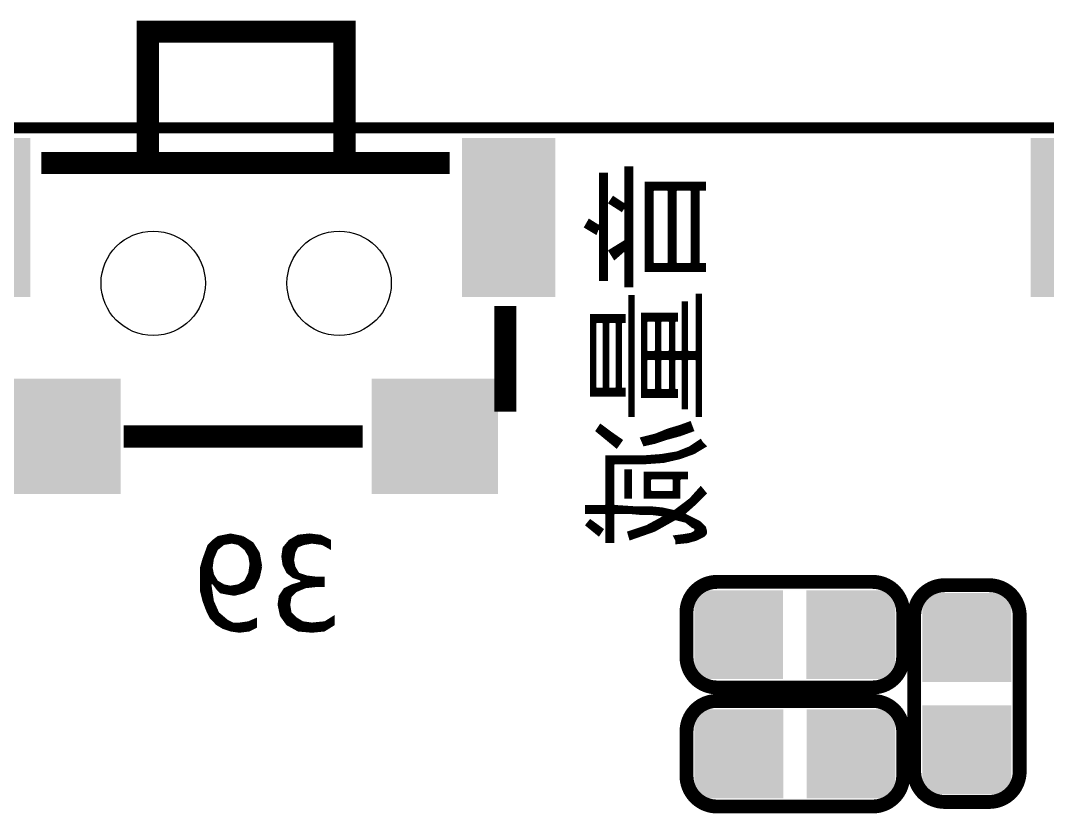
# Model space of a CAD drawing. Extents: x 24.4 to 65.5, y 24 to 66.4.
# Drawn here: x 33.34 to 42.73, y 59.13 to 66.38 of the extents above; entities that cross this region are included whole.
import ezdxf

# ---------------------------------------------------------------- set-up
doc = ezdxf.new("R2010")
doc.units = 0
doc.layers.get('0').update_dxf_attribs({"linetype": 'CONTINUOUS'})
doc.layers.add('SM002028_PHO', color=7, linetype='CONTINUOUS')
doc.layers.add('SSB002029_PHO', color=6, linetype='CONTINUOUS')

# ---------------------------------------------------------------- blocks, each defined once
blk = doc.blocks.new('SQUARE_138')
blk.add_solid([(0.4064, 0.4064), (0.4064, -0.4064), (-0.4064, 0.4064), (-0.4064, -0.4064)])
blk = doc.blocks.new('ROUND_266')
blk.add_circle((0, 0), 0.477)
blk = doc.blocks.new('RECTANGLE_282')
blk.add_solid([(0.57696, 0.52705), (0.57696, -0.52705), (-0.57696, 0.52705), (-0.57696, -0.52705)])
blk = doc.blocks.new('RECTANGLE_283')
blk.add_solid([(0.426974, 0.726948), (0.426974, -0.726948), (-0.426974, 0.726948), (-0.426974, -0.726948)])

msp = doc.modelspace()

# ---------------------------------------------------------------- linework, layer by layer
at = {"layer": 'SM002028_PHO', "const_width": 0.1016}
msp.add_lwpolyline([(63.90005, 65.39992), (26.900124, 65.39992)], dxfattribs=at)
at = {"layer": 'SSB002029_PHO'}
for points, const_width in [([(36.299902, 66.28003), (34.500058, 66.28003), (34.500058, 65.07988), (36.299902, 65.07988), (36.299902, 66.28003)], 0.2032), ([(63.90005, 65.39992), (26.900124, 65.39992)], 0.1016), ([(37.259768, 65.07988), (33.526984, 65.07988)], 0.2032), ([(38.695122, 64.977518), (38.638988, 64.977518), (38.638988, 64.513206), (38.619684, 64.502538), (38.537896, 64.553592), (38.50386, 64.49441), (38.596824, 64.438784), (38.614604, 64.48298), (38.638988, 64.478408), (38.638988, 64.014096), (38.695122, 64.014096), (38.695122, 64.977518)], 0.0254), ([(38.6588, 64.014096), (38.6588, 64.977518)], 0.0254), ([(38.6842, 64.014096), (38.6842, 64.977518)], 0.0254), ([(38.927786, 65.035684), (38.871652, 65.035684), (38.871652, 64.711072), (38.852094, 64.700404), (38.75786, 64.763142), (38.725602, 64.714882), (38.832028, 64.647064), (38.848538, 64.671448), (38.871652, 64.66459), (38.871652, 64.37376), (38.86581, 64.362838), (38.725348, 64.276478), (38.768782, 64.206882), (38.85057, 64.27851), (38.871652, 64.268858), (38.871652, 63.95593), (38.927786, 63.95593), (38.927786, 65.035684)], 0.0254), ([(38.8874, 63.95593), (38.8874, 65.035684)], 0.0254), ([(38.9128, 63.95593), (38.9128, 65.035684)], 0.0254), ([(39.59098, 64.895984), (39.057834, 64.895984), (39.057834, 64.09563), (39.59098, 64.09563), (39.59098, 64.15151), (39.545514, 64.15151), (39.532814, 64.16421), (39.532814, 64.827404), (39.545514, 64.840104), (39.59098, 64.840104), (39.59098, 64.895984)], 0.0254), ([(39.0652, 64.09563), (39.0652, 64.895984)], 0.0254), ([(39.0906, 64.09563), (39.0906, 64.895984)], 0.0254), ([(39.116, 64.834262), (39.116, 64.895984)], 0.0254), ([(39.1414, 64.840104), (39.1414, 64.895984)], 0.0254), ([(39.1668, 64.840104), (39.1668, 64.895984)], 0.0254), ([(39.1922, 64.840104), (39.1922, 64.895984)], 0.0254), ([(39.2176, 64.840104), (39.2176, 64.895984)], 0.0254), ([(39.243, 64.840104), (39.243, 64.895984)], 0.0254), ([(39.2684, 64.09563), (39.2684, 64.895984)], 0.0254), ([(39.2938, 64.09563), (39.2938, 64.895984)], 0.0254), ([(39.3192, 64.09563), (39.3192, 64.895984)], 0.0254), ([(39.3446, 64.840104), (39.3446, 64.895984)], 0.0254), ([(39.37, 64.840104), (39.37, 64.895984)], 0.0254), ([(39.3954, 64.840104), (39.3954, 64.895984)], 0.0254), ([(39.4208, 64.840104), (39.4208, 64.895984)], 0.0254), ([(39.4462, 64.840104), (39.4462, 64.895984)], 0.0254), ([(39.4716, 64.837564), (39.4716, 64.895984)], 0.0254), ([(39.497, 64.09563), (39.497, 64.895984)], 0.0254), ([(39.5224, 64.09563), (39.5224, 64.895984)], 0.0254), ([(39.5478, 64.840104), (39.5478, 64.895984)], 0.0254), ([(39.5732, 64.840104), (39.5732, 64.895984)], 0.0254), ([(39.267384, 64.827404), (39.267384, 64.16421), (39.254684, 64.15151), (39.126668, 64.15151), (39.113968, 64.16421), (39.113968, 64.827404), (39.126668, 64.840104), (39.254684, 64.840104), (39.267384, 64.827404)], 0.0254), ([(39.47668, 64.827404), (39.47668, 64.16421), (39.46398, 64.15151), (39.335964, 64.15151), (39.323264, 64.16421), (39.323264, 64.827404), (39.335964, 64.840104), (39.46398, 64.840104), (39.47668, 64.827404)], 0.0254), ([(38.735, 64.708786), (38.735, 64.728852)], 0.0254), ([(38.7604, 64.69253), (38.7604, 64.761618)], 0.0254), ([(38.7858, 64.676528), (38.7858, 64.7446)], 0.0254), ([(38.8112, 64.660272), (38.8112, 64.727582)], 0.0254), ([(38.8366, 64.653668), (38.8366, 64.710818)], 0.0254), ([(38.862, 64.676782), (38.862, 64.698626)], 0.0254), ([(38.5318, 64.4779), (38.5318, 64.543178)], 0.0254), ([(38.5572, 64.46266), (38.5572, 64.5414)], 0.0254), ([(38.5826, 64.44742), (38.5826, 64.525652)], 0.0254), ([(38.608, 64.46647), (38.608, 64.50965)], 0.0254), ([(38.6334, 64.488822), (38.6334, 64.502792)], 0.0254), ([(38.5064, 64.49314), (38.5064, 64.498728)], 0.0254), ([(38.7858, 64.221614), (38.7858, 64.313562)], 0.0254), ([(38.8112, 64.243966), (38.8112, 64.32931)], 0.0254), ([(38.8366, 64.266064), (38.8366, 64.344804)], 0.0254), ([(38.862, 64.281304), (38.862, 64.360552)], 0.0254), ([(38.735, 64.260984), (38.735, 64.28232)], 0.0254), ([(38.7604, 64.220344), (38.7604, 64.298068)], 0.0254), ([(39.116, 64.09563), (39.116, 64.157352)], 0.0254), ([(39.1414, 64.09563), (39.1414, 64.15151)], 0.0254), ([(39.1668, 64.09563), (39.1668, 64.15151)], 0.0254), ([(39.1922, 64.09563), (39.1922, 64.15151)], 0.0254), ([(39.2176, 64.09563), (39.2176, 64.15151)], 0.0254), ([(39.243, 64.09563), (39.243, 64.15151)], 0.0254), ([(39.3446, 64.09563), (39.3446, 64.15151)], 0.0254), ([(39.37, 64.09563), (39.37, 64.15151)], 0.0254), ([(39.3954, 64.09563), (39.3954, 64.15151)], 0.0254), ([(39.4208, 64.09563), (39.4208, 64.15151)], 0.0254), ([(39.4462, 64.09563), (39.4462, 64.15151)], 0.0254), ([(39.4716, 64.09563), (39.4716, 64.15405)], 0.0254), ([(39.5478, 64.09563), (39.5478, 64.15151)], 0.0254), ([(39.5732, 64.09563), (39.5732, 64.15151)], 0.0254), ([(37.770054, 62.807342), (37.770054, 63.770764)], 0.2032), ([(38.93947, 63.86068), (38.906704, 63.86068), (38.906704, 62.769242), (38.93947, 62.769242), (38.93947, 63.86068)], 0.0254), ([(38.9128, 62.769242), (38.9128, 63.86068)], 0.0254), ([(38.9382, 62.769242), (38.9382, 63.86068)], 0.0254), ([(39.555928, 63.872364), (39.523162, 63.872364), (39.523162, 63.36157), (39.510462, 63.34887), (39.440612, 63.34887), (39.427912, 63.36157), (39.427912, 63.802514), (39.395146, 63.802514), (39.395146, 63.36157), (39.382446, 63.34887), (39.32428, 63.34887), (39.31158, 63.36157), (39.31158, 63.629032), (39.32428, 63.641732), (39.334948, 63.641732), (39.334948, 63.697866), (39.023036, 63.697866), (39.023036, 62.94374), (39.334948, 62.94374), (39.334948, 62.999874), (39.32428, 62.999874), (39.31158, 63.012574), (39.31158, 63.280036), (39.32428, 63.292736), (39.382446, 63.292736), (39.395146, 63.280036), (39.395146, 62.839092), (39.427912, 62.839092), (39.427912, 63.280036), (39.440612, 63.292736), (39.510462, 63.292736), (39.523162, 63.280036), (39.523162, 62.769242), (39.555928, 62.769242), (39.555928, 63.872364)], 0.0254), ([(39.5478, 62.769242), (39.5478, 63.872364)], 0.0254), ([(39.3954, 62.839092), (39.3954, 63.802514)], 0.0254), ([(39.4208, 62.839092), (39.4208, 63.802514)], 0.0254), ([(38.857936, 63.686182), (38.557708, 63.686182), (38.557708, 62.955424), (38.857936, 62.955424), (38.857936, 63.011558), (38.835838, 63.011558), (38.823138, 63.024258), (38.823138, 63.617348), (38.835838, 63.630048), (38.857936, 63.630048), (38.857936, 63.686182)], 0.0254), ([(38.5826, 62.955424), (38.5826, 63.686182)], 0.0254), ([(38.608, 63.630048), (38.608, 63.686182)], 0.0254), ([(38.6334, 63.630048), (38.6334, 63.686182)], 0.0254), ([(38.6588, 63.630048), (38.6588, 63.686182)], 0.0254), ([(38.6842, 62.955424), (38.6842, 63.686182)], 0.0254), ([(38.7096, 63.625476), (38.7096, 63.686182)], 0.0254), ([(38.735, 63.630048), (38.735, 63.686182)], 0.0254), ([(38.7604, 63.630048), (38.7604, 63.686182)], 0.0254), ([(38.7858, 63.627254), (38.7858, 63.686182)], 0.0254), ([(38.8112, 62.955424), (38.8112, 63.686182)], 0.0254), ([(38.8366, 63.630048), (38.8366, 63.686182)], 0.0254), ([(39.0398, 62.94374), (39.0398, 63.697866)], 0.0254), ([(39.0652, 63.641478), (39.0652, 63.697866)], 0.0254), ([(39.0906, 63.641732), (39.0906, 63.697866)], 0.0254), ([(39.116, 63.641732), (39.116, 63.697866)], 0.0254), ([(39.1414, 63.641478), (39.1414, 63.697866)], 0.0254), ([(39.1668, 62.94374), (39.1668, 63.697866)], 0.0254), ([(39.1922, 63.64097), (39.1922, 63.697866)], 0.0254), ([(39.2176, 63.641732), (39.2176, 63.697866)], 0.0254), ([(39.243, 63.641732), (39.243, 63.697866)], 0.0254), ([(39.2684, 63.641732), (39.2684, 63.697866)], 0.0254), ([(39.2938, 62.94374), (39.2938, 63.697866)], 0.0254), ([(39.3192, 63.640716), (39.3192, 63.697866)], 0.0254), ([(38.67404, 63.617348), (38.67404, 63.024258), (38.66134, 63.011558), (38.603174, 63.011558), (38.590474, 63.024258), (38.590474, 63.617348), (38.603174, 63.630048), (38.66134, 63.630048), (38.67404, 63.617348)], 0.0254), ([(38.790372, 63.617348), (38.790372, 63.024258), (38.777672, 63.011558), (38.719506, 63.011558), (38.706806, 63.024258), (38.706806, 63.617348), (38.719506, 63.630048), (38.777672, 63.630048), (38.790372, 63.617348)], 0.0254), ([(39.151052, 63.629032), (39.151052, 63.36157), (39.138352, 63.34887), (39.068502, 63.34887), (39.055802, 63.36157), (39.055802, 63.629032), (39.068502, 63.641732), (39.138352, 63.641732), (39.151052, 63.629032)], 0.0254), ([(39.278814, 63.629032), (39.278814, 63.36157), (39.266114, 63.34887), (39.196518, 63.34887), (39.183818, 63.36157), (39.183818, 63.629032), (39.196518, 63.641732), (39.266114, 63.641732), (39.278814, 63.629032)], 0.0254), ([(39.151052, 63.280036), (39.151052, 63.012574), (39.138352, 62.999874), (39.068502, 62.999874), (39.055802, 63.012574), (39.055802, 63.280036), (39.068502, 63.292736), (39.138352, 63.292736), (39.151052, 63.280036)], 0.0254), ([(39.0652, 63.292482), (39.0652, 63.349378)], 0.0254), ([(39.0906, 63.292736), (39.0906, 63.34887)], 0.0254), ([(39.116, 63.292736), (39.116, 63.34887)], 0.0254), ([(39.1414, 63.292482), (39.1414, 63.349124)], 0.0254), ([(39.278814, 63.280036), (39.278814, 63.012574), (39.266114, 62.999874), (39.196518, 62.999874), (39.183818, 63.012574), (39.183818, 63.280036), (39.196518, 63.292736), (39.266114, 63.292736), (39.278814, 63.280036)], 0.0254), ([(39.1922, 63.291974), (39.1922, 63.349632)], 0.0254), ([(39.2176, 63.292736), (39.2176, 63.34887)], 0.0254), ([(39.243, 63.292736), (39.243, 63.34887)], 0.0254), ([(39.2684, 63.292482), (39.2684, 63.349124)], 0.0254), ([(39.3192, 63.29172), (39.3192, 63.349886)], 0.0254), ([(39.3446, 63.292736), (39.3446, 63.34887)], 0.0254), ([(39.37, 63.292736), (39.37, 63.34887)], 0.0254), ([(39.4462, 63.292736), (39.4462, 63.34887)], 0.0254), ([(39.4716, 63.292736), (39.4716, 63.34887)], 0.0254), ([(39.497, 63.292736), (39.497, 63.34887)], 0.0254), ([(39.5224, 63.284608), (39.5224, 63.356998)], 0.0254), ([(38.608, 62.955424), (38.608, 63.011558)], 0.0254), ([(38.6334, 62.955424), (38.6334, 63.011558)], 0.0254), ([(38.6588, 62.955424), (38.6588, 63.011558)], 0.0254), ([(38.7096, 62.955424), (38.7096, 63.01613)], 0.0254), ([(38.735, 62.955424), (38.735, 63.011558)], 0.0254), ([(38.7604, 62.955424), (38.7604, 63.011558)], 0.0254), ([(38.7858, 62.955424), (38.7858, 63.014352)], 0.0254), ([(38.8366, 62.955424), (38.8366, 63.011558)], 0.0254), ([(39.0652, 62.94374), (39.0652, 63.000128)], 0.0254), ([(39.0906, 62.94374), (39.0906, 62.999874)], 0.0254), ([(39.116, 62.94374), (39.116, 62.999874)], 0.0254), ([(39.1414, 62.94374), (39.1414, 63.000128)], 0.0254), ([(39.1922, 62.94374), (39.1922, 63.000636)], 0.0254), ([(39.2176, 62.94374), (39.2176, 62.999874)], 0.0254), ([(39.243, 62.94374), (39.243, 62.999874)], 0.0254), ([(39.2684, 62.94374), (39.2684, 63.000128)], 0.0254), ([(39.3192, 62.94374), (39.3192, 63.00089)], 0.0254), ([(36.466272, 62.580012), (34.27984, 62.580012)], 0.2032), ([(38.829742, 62.544198), (38.723824, 62.618112), (38.72357, 62.618366), (38.64102, 62.680088), (38.608508, 62.631066), (38.786816, 62.484254), (38.829742, 62.544198)], 0.0254), ([(38.6334, 62.610492), (38.6334, 62.668658)], 0.0254), ([(38.6588, 62.589664), (38.6588, 62.66688)], 0.0254), ([(38.6842, 62.568582), (38.6842, 62.64783)], 0.0254), ([(38.7096, 62.547754), (38.7096, 62.62878)], 0.0254), ([(39.482522, 62.636146), (39.456614, 62.705234), (39.375334, 62.675008), (39.374572, 62.6745), (39.258748, 62.639956), (39.142924, 62.593474), (39.1414, 62.592966), (39.016178, 62.561724), (39.04107, 62.503812), (39.134796, 62.52464), (39.238936, 62.559184), (39.239698, 62.559438), (39.367206, 62.594236), (39.482522, 62.636146)], 0.0254), ([(39.2176, 62.552072), (39.2176, 62.623446)], 0.0254), ([(39.243, 62.560454), (39.243, 62.633606)], 0.0254), ([(39.2684, 62.567312), (39.2684, 62.64275)], 0.0254), ([(39.2938, 62.57417), (39.2938, 62.65037)], 0.0254), ([(39.3192, 62.581028), (39.3192, 62.65799)], 0.0254), ([(39.3446, 62.58814), (39.3446, 62.66561)], 0.0254), ([(39.37, 62.595252), (39.37, 62.67323)], 0.0254), ([(39.3954, 62.604396), (39.3954, 62.682374)], 0.0254), ([(39.4208, 62.613794), (39.4208, 62.692026)], 0.0254), ([(39.4462, 62.622938), (39.4462, 62.701424)], 0.0254), ([(39.4716, 62.632082), (39.4716, 62.665356)], 0.0254), ([(39.60241, 61.70803), (39.59225, 61.749686), (39.549578, 61.792104), (39.41191, 61.861192), (39.404798, 61.872368), (39.409116, 61.88202), (39.51351, 61.97473), (39.598092, 62.059312), (39.55669, 62.109096), (39.461694, 62.003432), (39.459916, 62.001908), (39.32047, 61.89726), (39.310056, 61.894974), (39.20617, 61.918088), (39.091108, 61.929518), (38.940486, 61.929518), (38.939724, 61.929518), (38.765226, 61.941202), (38.753288, 61.953902), (38.753288, 62.326266), (38.765988, 62.338966), (39.05631, 62.338966), (39.217854, 62.350396), (39.367206, 62.38494), (39.493444, 62.43066), (39.59479, 62.49162), (39.571422, 62.514988), (39.569644, 62.516766), (39.553642, 62.54115), (39.459408, 62.478412), (39.457122, 62.477142), (39.34079, 62.43066), (39.337996, 62.429898), (39.19855, 62.406784), (39.19728, 62.40653), (39.04615, 62.394846), (39.045134, 62.394846), (38.697154, 62.394846), (38.697154, 61.953902), (38.684454, 61.941202), (38.511226, 61.941202), (38.511226, 61.885068), (38.684454, 61.885068), (38.697154, 61.872368), (38.697154, 61.617606), (38.753288, 61.617606), (38.753288, 61.872368), (38.765988, 61.885068), (38.894004, 61.885068), (38.89502, 61.885068), (39.022528, 61.873384), (39.114984, 61.873384), (39.116508, 61.873384), (39.209726, 61.8617), (39.220648, 61.849254), (39.214044, 61.838078), (39.062914, 61.756544), (39.060882, 61.755782), (38.897814, 61.701426), (38.91407, 61.64453), (39.133018, 61.721238), (39.318184, 61.825378), (39.327582, 61.826648), (39.420546, 61.80328), (39.425372, 61.800994), (39.482522, 61.755274), (39.50462, 61.744098), (39.511478, 61.732922), (39.511478, 61.721238), (39.507922, 61.712094), (39.496238, 61.700664), (39.492936, 61.698124), (39.469568, 61.68644)], 0.0254), ([(38.735, 62.526926), (38.735, 62.610492)], 0.0254), ([(38.7604, 62.505844), (38.7604, 62.592712)], 0.0254), ([(38.7858, 62.485016), (38.7858, 62.574932)], 0.0254), ([(38.8112, 62.51829), (38.8112, 62.557152)], 0.0254), ([(39.0398, 62.506606), (39.0398, 62.567566)], 0.0254), ([(39.0652, 62.509146), (39.0652, 62.573916)], 0.0254), ([(39.0906, 62.514734), (39.0906, 62.580266)], 0.0254), ([(39.116, 62.520322), (39.116, 62.586616)], 0.0254), ([(39.1414, 62.526672), (39.1414, 62.592966)], 0.0254), ([(39.1668, 62.535054), (39.1668, 62.603126)], 0.0254), ([(39.1922, 62.54369), (39.1922, 62.613286)], 0.0254), ([(39.5478, 62.463426), (39.5478, 62.53734)], 0.0254), ([(39.37, 62.385956), (39.37, 62.442344)], 0.0254), ([(39.3954, 62.3951), (39.3954, 62.452504)], 0.0254), ([(39.4208, 62.404244), (39.4208, 62.462664)], 0.0254), ([(39.4462, 62.413642), (39.4462, 62.472824)], 0.0254), ([(39.4716, 62.422786), (39.4716, 62.48654)], 0.0254), ([(39.497, 62.432946), (39.497, 62.503558)], 0.0254), ([(39.5224, 62.448186), (39.5224, 62.520322)], 0.0254), ([(39.5732, 62.478666), (39.5732, 62.51321)], 0.0254), ([(38.7096, 61.617606), (38.7096, 62.394846)], 0.0254), ([(38.735, 61.617606), (38.735, 62.394846)], 0.0254), ([(38.7604, 62.337442), (38.7604, 62.394846)], 0.0254), ([(38.7858, 62.338966), (38.7858, 62.394846)], 0.0254), ([(38.8112, 62.338966), (38.8112, 62.394846)], 0.0254), ([(38.8366, 62.338966), (38.8366, 62.394846)], 0.0254), ([(38.862, 62.338966), (38.862, 62.394846)], 0.0254), ([(38.8874, 62.338966), (38.8874, 62.394846)], 0.0254), ([(38.9128, 62.338966), (38.9128, 62.394846)], 0.0254), ([(38.9382, 62.338966), (38.9382, 62.394846)], 0.0254), ([(38.9636, 62.338966), (38.9636, 62.394846)], 0.0254), ([(38.989, 62.338966), (38.989, 62.394846)], 0.0254), ([(39.0144, 62.338966), (39.0144, 62.394846)], 0.0254), ([(39.0398, 62.338966), (39.0398, 62.394846)], 0.0254), ([(39.0652, 62.339474), (39.0652, 62.39637)], 0.0254), ([(39.0906, 62.341252), (39.0906, 62.398402)], 0.0254), ([(39.116, 62.34303), (39.116, 62.40018)], 0.0254), ([(39.1414, 62.344808), (39.1414, 62.402212)], 0.0254), ([(39.1668, 62.34684), (39.1668, 62.404244)], 0.0254), ([(39.1922, 62.348618), (39.1922, 62.406022)], 0.0254), ([(39.2176, 62.350396), (39.2176, 62.409832)], 0.0254), ([(39.243, 62.356238), (39.243, 62.41415)], 0.0254), ([(39.2684, 62.36208), (39.2684, 62.418214)], 0.0254), ([(39.2938, 62.367922), (39.2938, 62.422532)], 0.0254), ([(39.3192, 62.373764), (39.3192, 62.42685)], 0.0254), ([(39.3446, 62.379606), (39.3446, 62.432184)], 0.0254), ([(38.916102, 62.26683), (38.871652, 62.26683), (38.871652, 62.024768), (38.916102, 62.024768), (38.916102, 62.26683)], 0.0254), ([(38.8874, 62.024768), (38.8874, 62.26683)], 0.0254), ([(38.9128, 62.024768), (38.9128, 62.26683)], 0.0254), ([(39.427912, 62.243716), (39.04615, 62.243716), (39.04615, 62.024768), (39.358316, 62.024768), (39.358316, 62.186566), (39.371016, 62.199266), (39.427912, 62.199266), (39.427912, 62.243716)], 0.0254), ([(39.0652, 62.024768), (39.0652, 62.243716)], 0.0254), ([(39.0906, 62.024768), (39.0906, 62.243716)], 0.0254), ([(39.313866, 62.186566), (39.313866, 62.081918), (39.301166, 62.069218), (39.1033, 62.069218), (39.0906, 62.081918), (39.0906, 62.186566), (39.1033, 62.199266), (39.301166, 62.199266), (39.313866, 62.186566)], 0.0254), ([(39.116, 62.199266), (39.116, 62.243716)], 0.0254), ([(39.1414, 62.199266), (39.1414, 62.243716)], 0.0254), ([(39.1668, 62.199266), (39.1668, 62.243716)], 0.0254), ([(39.1922, 62.199266), (39.1922, 62.243716)], 0.0254), ([(39.2176, 62.199266), (39.2176, 62.243716)], 0.0254), ([(39.243, 62.199266), (39.243, 62.243716)], 0.0254), ([(39.2684, 62.199266), (39.2684, 62.243716)], 0.0254), ([(39.2938, 62.199266), (39.2938, 62.243716)], 0.0254), ([(39.3192, 62.024768), (39.3192, 62.243716)], 0.0254), ([(39.3446, 62.024768), (39.3446, 62.243716)], 0.0254), ([(39.37, 62.199266), (39.37, 62.243716)], 0.0254), ([(39.3954, 62.199266), (39.3954, 62.243716)], 0.0254), ([(39.4208, 62.199266), (39.4208, 62.243716)], 0.0254), ([(39.116, 62.024768), (39.116, 62.069218)], 0.0254), ([(39.1414, 62.024768), (39.1414, 62.069218)], 0.0254), ([(39.1668, 62.024768), (39.1668, 62.069218)], 0.0254), ([(39.1922, 62.024768), (39.1922, 62.069218)], 0.0254), ([(39.2176, 62.024768), (39.2176, 62.069218)], 0.0254), ([(39.243, 62.024768), (39.243, 62.069218)], 0.0254), ([(39.2684, 62.024768), (39.2684, 62.069218)], 0.0254), ([(39.2938, 62.024768), (39.2938, 62.069218)], 0.0254), ([(39.5224, 61.98362), (39.5224, 62.070742)], 0.0254), ([(39.5478, 62.00902), (39.5478, 62.09919)], 0.0254), ([(39.5732, 62.03442), (39.5732, 62.089284)], 0.0254), ([(39.4208, 61.892434), (39.4208, 61.972444)], 0.0254), ([(39.4462, 61.91504), (39.4462, 61.991494)], 0.0254), ([(39.4716, 61.937646), (39.4716, 62.014354)], 0.0254), ([(39.497, 61.959998), (39.497, 62.042548)], 0.0254), ([(38.5318, 61.885068), (38.5318, 61.941202)], 0.0254), ([(38.5572, 61.885068), (38.5572, 61.941202)], 0.0254), ([(38.5826, 61.885068), (38.5826, 61.941202)], 0.0254), ([(38.608, 61.885068), (38.608, 61.941202)], 0.0254), ([(38.6334, 61.885068), (38.6334, 61.941202)], 0.0254), ([(38.6588, 61.885068), (38.6588, 61.941202)], 0.0254), ([(38.6842, 61.885068), (38.6842, 61.941202)], 0.0254), ([(38.7604, 61.883798), (38.7604, 61.942472)], 0.0254), ([(38.7858, 61.885068), (38.7858, 61.939932)], 0.0254), ([(38.8112, 61.885068), (38.8112, 61.938154)], 0.0254), ([(38.8366, 61.885068), (38.8366, 61.936376)], 0.0254), ([(38.862, 61.885068), (38.862, 61.934852)], 0.0254), ([(38.8874, 61.885068), (38.8874, 61.933074)], 0.0254), ([(38.9128, 61.883544), (38.9128, 61.931296)], 0.0254), ([(38.9382, 61.881258), (38.9382, 61.929772)], 0.0254), ([(38.9636, 61.878972), (38.9636, 61.929518)], 0.0254), ([(38.989, 61.876432), (38.989, 61.929518)], 0.0254), ([(39.0144, 61.874146), (39.0144, 61.929518)], 0.0254), ([(39.0398, 61.873384), (39.0398, 61.929518)], 0.0254), ([(39.0652, 61.873384), (39.0652, 61.929518)], 0.0254), ([(39.0906, 61.873384), (39.0906, 61.929518)], 0.0254), ([(39.116, 61.873384), (39.116, 61.926978)], 0.0254), ([(39.1414, 61.870336), (39.1414, 61.924438)], 0.0254), ([(39.1668, 61.867034), (39.1668, 61.921898)], 0.0254), ([(39.1922, 61.863986), (39.1922, 61.919358)], 0.0254), ([(39.2176, 61.857636), (39.2176, 61.915548)], 0.0254), ([(39.243, 61.78296), (39.243, 61.909706)], 0.0254), ([(39.2684, 61.797438), (39.2684, 61.904118)], 0.0254), ([(39.2938, 61.811662), (39.2938, 61.89853)], 0.0254), ([(39.3192, 61.825886), (39.3192, 61.896498)], 0.0254), ([(39.3446, 61.82233), (39.3446, 61.915294)], 0.0254), ([(39.37, 61.81598), (39.37, 61.934344)], 0.0254), ([(39.3954, 61.80963), (39.3954, 61.953394)], 0.0254), ([(38.655498, 61.72962), (38.547294, 61.808614), (38.516052, 61.769498), (38.623494, 61.681614), (38.655498, 61.72962)], 0.0254), ([(38.5318, 61.756798), (38.5318, 61.789056)], 0.0254), ([(38.5572, 61.73597), (38.5572, 61.801248)], 0.0254), ([(38.5826, 61.715142), (38.5826, 61.782706)], 0.0254), ([(39.116, 61.715142), (39.116, 61.785246)], 0.0254), ([(39.1414, 61.72581), (39.1414, 61.798962)], 0.0254), ([(39.1668, 61.740288), (39.1668, 61.812424)], 0.0254), ([(39.1922, 61.754512), (39.1922, 61.82614)], 0.0254), ([(39.2176, 61.768736), (39.2176, 61.840872)], 0.0254), ([(39.4208, 61.80328), (39.4208, 61.85662)], 0.0254), ([(39.4462, 61.78423), (39.4462, 61.84392)], 0.0254), ([(39.4716, 61.76391), (39.4716, 61.83122)], 0.0254), ([(39.497, 61.747908), (39.497, 61.81852)], 0.0254), ([(39.5224, 61.642498), (39.5224, 61.80582)], 0.0254), ([(39.5478, 61.655198), (39.5478, 61.79312)], 0.0254), ([(38.608, 61.694568), (38.608, 61.764418)], 0.0254), ([(38.6334, 61.696346), (38.6334, 61.745876)], 0.0254), ([(38.9128, 61.649102), (38.9128, 61.706252)], 0.0254), ([(38.9382, 61.652912), (38.9382, 61.714888)], 0.0254), ([(38.9636, 61.661802), (38.9636, 61.72327)], 0.0254), ([(38.989, 61.670692), (38.989, 61.731652)], 0.0254), ([(39.0144, 61.679582), (39.0144, 61.740288)], 0.0254), ([(39.0398, 61.688472), (39.0398, 61.74867)], 0.0254), ([(39.0652, 61.697362), (39.0652, 61.757814)], 0.0254), ([(39.0906, 61.706252), (39.0906, 61.77153)], 0.0254), ([(39.469568, 61.68644), (39.466012, 61.685424), (39.396162, 61.67374), (39.395654, 61.67374), (39.32047, 61.664342), (39.33571, 61.633862), (39.33698, 61.62802), (39.33698, 61.607192), (39.438326, 61.617352), (39.517574, 61.639958), (39.584376, 61.673486), (39.60241, 61.69152)], 0.0254), ([(39.4462, 61.619638), (39.4462, 61.682122)], 0.0254), ([(39.4716, 61.627004), (39.4716, 61.687456)], 0.0254), ([(39.497, 61.634116), (39.497, 61.701426)], 0.0254), ([(39.5732, 61.667898), (39.5732, 61.768482)], 0.0254), ([(39.5986, 61.68771), (39.5986, 61.723778)], 0.0254), ([(39.60241, 61.69152), (39.60241, 61.70803)], 0.0254), ([(35.367722, 61.657484), (35.256216, 61.679836), (35.145218, 61.657738), (35.101784, 61.624972), (35.057842, 61.58103), (35.012376, 61.456316), (34.98977, 61.376814), (34.98977, 61.17082), (35.012376, 61.079888), (35.04692, 60.988194), (35.080702, 60.920884), (35.136074, 60.865258), (35.1917, 60.831984), (35.259264, 60.809378), (35.33775, 60.798202), (35.427158, 60.809378), (35.487864, 60.839858), (35.487864, 60.905644), (35.42411, 60.878466), (35.421062, 60.87745), (35.339528, 60.865766), (35.33775, 60.865766), (35.279584, 60.865766), (35.273742, 60.867036), (35.22726, 60.890404), (35.22472, 60.892182), (35.143186, 60.961778), (35.139884, 60.96635), (35.093402, 61.070998), (35.092386, 61.0743), (35.069272, 61.22543), (35.069018, 61.227462), (35.081718, 61.240162), (35.093402, 61.240162), (35.103562, 61.235082), (35.137852, 61.189362), (35.169348, 61.157612), (35.223704, 61.146944), (35.29076, 61.135768), (35.379914, 61.157866), (35.467798, 61.202062), (35.51174, 61.289946), (35.534092, 61.39053)], 0.0254), ([(35.0774, 61.2394), (35.0774, 61.600588)], 0.0254), ([(35.133534, 61.251338), (35.128962, 61.25591), (35.094164, 61.314076), (35.09264, 61.31814), (35.080956, 61.376306), (35.080702, 61.378592), (35.080956, 61.38037), (35.092386, 61.461904), (35.093402, 61.465206), (35.1282, 61.546486), (35.13201, 61.551566), (35.190176, 61.598048), (35.196018, 61.600588), (35.265868, 61.612272), (35.27044, 61.612272), (35.328606, 61.600588), (35.33394, 61.598048), (35.392106, 61.551566), (35.395154, 61.54801), (35.429952, 61.489844), (35.43173, 61.485526), (35.443414, 61.415676), (35.443414, 61.411866)], 0.0254), ([(35.1028, 61.48705), (35.1028, 61.625734)], 0.0254), ([(35.1282, 61.546486), (35.1282, 61.644784)], 0.0254), ([(35.1536, 61.568838), (35.1536, 61.659262)], 0.0254), ([(35.179, 61.589158), (35.179, 61.664342)], 0.0254), ([(35.2044, 61.602112), (35.2044, 61.669422)], 0.0254), ([(35.2298, 61.606176), (35.2298, 61.674502)], 0.0254), ([(35.2552, 61.610494), (35.2552, 61.679582)], 0.0254), ([(35.2806, 61.61024), (35.2806, 61.67501)], 0.0254), ([(35.306, 61.60516), (35.306, 61.66993)], 0.0254), ([(35.3314, 61.599572), (35.3314, 61.66485)], 0.0254), ([(35.3568, 61.57976), (35.3568, 61.65977)], 0.0254), ([(35.534092, 61.39053), (35.51174, 61.51372), (35.456368, 61.602112), (35.367722, 61.657484)], 0.0254), ([(35.3822, 61.55944), (35.3822, 61.648594)], 0.0254), ([(35.4076, 61.527436), (35.4076, 61.632592)], 0.0254), ([(35.433, 61.477398), (35.433, 61.616844)], 0.0254), ([(35.4584, 61.197236), (35.4584, 61.599064)], 0.0254), ([(36.19754, 60.925202), (36.12388, 60.879228), (36.118546, 60.87745), (36.002214, 60.865766), (35.998912, 60.865766), (35.917632, 60.87745), (35.912806, 60.879228), (35.85464, 60.914026), (35.852354, 60.916058), (35.805618, 60.96254), (35.802062, 60.969398), (35.790632, 61.039248), (35.790378, 61.04128), (35.790632, 61.043312), (35.802062, 61.113162), (35.805618, 61.12002), (35.852354, 61.166502), (35.856164, 61.169296), (35.937698, 61.204094), (35.941254, 61.20511), (36.045902, 61.216794), (36.047426, 61.216794), (36.104576, 61.216794), (36.104576, 61.284612), (36.047426, 61.284612), (36.045902, 61.284612), (35.952684, 61.296296), (35.950398, 61.296804), (35.880548, 61.320172), (35.87369, 61.325506), (35.838638, 61.383672), (35.837114, 61.387736), (35.82543, 61.445902), (35.825176, 61.448442), (35.82543, 61.450474), (35.837114, 61.520324), (35.83813, 61.52388), (35.861498, 61.570616), (35.868102, 61.576712), (35.926268, 61.599826), (35.929062, 61.600588), (35.998658, 61.612272), (36.002468, 61.612272), (36.095432, 61.600588), (36.100258, 61.599064), (36.162742, 61.563504), (36.162742, 61.62675), (36.078668, 61.66866), (35.977576, 61.68009), (35.876992, 61.668914), (35.799776, 61.624718), (35.74542, 61.55944), (35.734498, 61.483494), (35.74542, 61.40577), (35.778186, 61.340238), (35.832542, 61.297058), (35.900106, 61.274452), (35.908742, 61.26226), (35.908742, 61.25083), (35.899598, 61.238384), (35.819334, 61.215524), (35.753548, 61.182758), (35.710622, 61.117988), (35.6997, 61.041788), (35.721798, 60.941966), (35.776916, 60.865004), (35.876738, 60.809378), (36.00069, 60.798202), (36.112958, 60.809378), (36.19754, 60.86221), (36.19754, 60.925202)], 0.0254), ([(35.7886, 61.33211), (35.7886, 61.61151)], 0.0254), ([(35.814, 61.31179), (35.814, 61.632846)], 0.0254), ([(35.8394, 61.52642), (35.8394, 61.647324)], 0.0254), ([(35.8648, 61.57468), (35.8648, 61.661802)], 0.0254), ([(35.8902, 61.585348), (35.8902, 61.670184)], 0.0254), ([(35.9156, 61.595508), (35.9156, 61.673232)], 0.0254), ([(35.941, 61.60262), (35.941, 61.676026)], 0.0254), ([(35.9664, 61.606938), (35.9664, 61.67882)], 0.0254), ([(35.9918, 61.611002), (35.9918, 61.678312)], 0.0254), ([(36.0172, 61.610494), (36.0172, 61.675518)], 0.0254), ([(36.0426, 61.607192), (36.0426, 61.672724)], 0.0254), ([(36.068, 61.604144), (36.068, 61.66993)], 0.0254), ([(36.0934, 61.600842), (36.0934, 61.661294)], 0.0254), ([(36.1188, 61.588396), (36.1188, 61.648594)], 0.0254), ([(36.1442, 61.573918), (36.1442, 61.635894)], 0.0254), ([(39.3446, 61.607954), (39.3446, 61.66739)], 0.0254), ([(39.37, 61.610494), (39.37, 61.670438)], 0.0254), ([(39.3954, 61.613034), (39.3954, 61.67374)], 0.0254), ([(39.4208, 61.615574), (39.4208, 61.677804)], 0.0254), ([(35.0266, 61.042296), (35.0266, 61.495178)], 0.0254), ([(35.052, 60.978034), (35.052, 61.565028)], 0.0254), ([(35.4838, 61.233812), (35.4838, 61.558424)], 0.0254), ([(35.5092, 61.284612), (35.5092, 61.517784)], 0.0254), ([(35.7378, 61.459872), (35.7378, 61.506862)], 0.0254), ([(35.7632, 61.370464), (35.7632, 61.58103)], 0.0254), ([(35.0012, 61.1251), (35.0012, 61.416946)], 0.0254), ([(35.443414, 61.411866), (35.43173, 61.330332), (35.43046, 61.326522), (35.395662, 61.256672), (35.390836, 61.251338), (35.33267, 61.21654), (35.328098, 61.215016), (35.258248, 61.203332), (35.253676, 61.203332), (35.19551, 61.215016), (35.1917, 61.21654), (35.133534, 61.251338)], 0.0254), ([(35.433, 61.184536), (35.433, 61.339222)], 0.0254), ([(35.8394, 61.294518), (35.8394, 61.382656)], 0.0254), ([(35.8648, 61.286136), (35.8648, 61.340238)], 0.0254), ([(35.8902, 61.277754), (35.8902, 61.31687)], 0.0254), ([(35.9156, 61.194696), (35.9156, 61.308488)], 0.0254), ([(35.1028, 61.236098), (35.1028, 61.299598)], 0.0254), ([(35.1282, 61.202316), (35.1282, 61.25718)], 0.0254), ([(35.1536, 61.173614), (35.1536, 61.2394)], 0.0254), ([(35.179, 61.155834), (35.179, 61.22416)], 0.0254), ([(35.2044, 61.150754), (35.2044, 61.213238)], 0.0254), ([(35.3314, 61.145928), (35.3314, 61.216032)], 0.0254), ([(35.3568, 61.152278), (35.3568, 61.231018)], 0.0254), ([(35.3822, 61.159136), (35.3822, 61.246258)], 0.0254), ([(35.4076, 61.171836), (35.4076, 61.280548)], 0.0254), ([(35.814, 61.128402), (35.814, 61.212984)], 0.0254), ([(35.8394, 61.153802), (35.8394, 61.221366)], 0.0254), ([(35.8648, 61.173106), (35.8648, 61.228478)], 0.0254), ([(35.8902, 61.183774), (35.8902, 61.235844)], 0.0254), ([(35.941, 61.20511), (35.941, 61.299852)], 0.0254), ([(35.9664, 61.207904), (35.9664, 61.294518)], 0.0254), ([(35.9918, 61.210698), (35.9918, 61.29147)], 0.0254), ([(36.0172, 61.213492), (36.0172, 61.288168)], 0.0254), ([(36.0426, 61.21654), (36.0426, 61.28512)], 0.0254), ([(36.068, 61.216794), (36.068, 61.284612)], 0.0254), ([(36.0934, 61.216794), (36.0934, 61.284612)], 0.0254), ([(41.128188, 61.250322), (39.705788, 61.250322)], 0.127), ([(42.193972, 61.219842), (41.787572, 61.219842)], 0.127), ([(35.0774, 60.927234), (35.0774, 61.172344)], 0.0254), ([(35.2298, 61.145928), (35.2298, 61.208158)], 0.0254), ([(35.2552, 61.14161), (35.2552, 61.203078)], 0.0254), ([(35.2806, 61.137292), (35.2806, 61.206888)], 0.0254), ([(35.306, 61.139578), (35.306, 61.211206)], 0.0254), ([(35.7124, 60.984384), (35.7124, 61.121036)], 0.0254), ([(35.7378, 60.919614), (35.7378, 61.159136)], 0.0254), ([(35.7632, 60.884054), (35.7632, 61.187584)], 0.0254), ([(35.7886, 60.8584), (35.7886, 61.200284)], 0.0254), ([(35.1028, 60.898532), (35.1028, 61.049916)], 0.0254), ([(35.1282, 60.873132), (35.1282, 60.992766)], 0.0254), ([(35.1536, 60.854844), (35.1536, 60.953142)], 0.0254), ([(35.179, 60.839604), (35.179, 60.931298)], 0.0254), ([(35.814, 60.844176), (35.814, 60.954158)], 0.0254), ([(39.426388, 60.970922), (39.426388, 60.564522)], 0.127), ([(41.407588, 60.564522), (41.407588, 60.970922)], 0.127), ([(41.508172, 60.940442), (41.508172, 59.518042)], 0.127), ([(42.473372, 59.518042), (42.473372, 60.940442)], 0.127), ([(35.2044, 60.827666), (35.2044, 60.909454)], 0.0254), ([(35.2298, 60.819284), (35.2298, 60.889134)], 0.0254), ([(35.2552, 60.810648), (35.2552, 60.876434)], 0.0254), ([(35.2806, 60.80633), (35.2806, 60.865766)], 0.0254), ([(35.306, 60.802774), (35.306, 60.865766)], 0.0254), ([(35.3314, 60.799218), (35.3314, 60.865766)], 0.0254), ([(35.3568, 60.800488), (35.3568, 60.868306)], 0.0254), ([(35.3822, 60.80379), (35.3822, 60.871862)], 0.0254), ([(35.4076, 60.806838), (35.4076, 60.875672)], 0.0254), ([(35.433, 60.812426), (35.433, 60.882276)], 0.0254), ([(35.4584, 60.825126), (35.4584, 60.893198)], 0.0254), ([(35.4838, 60.837826), (35.4838, 60.903866)], 0.0254), ([(35.8394, 60.830206), (35.8394, 60.928758)], 0.0254), ([(35.8648, 60.815982), (35.8648, 60.90793)], 0.0254), ([(35.8902, 60.808108), (35.8902, 60.89269)], 0.0254), ([(35.9156, 60.805822), (35.9156, 60.877958)], 0.0254), ([(35.941, 60.803536), (35.941, 60.874148)], 0.0254), ([(35.9664, 60.80125), (35.9664, 60.870592)], 0.0254), ([(35.9918, 60.798964), (35.9918, 60.866782)], 0.0254), ([(36.0172, 60.799726), (36.0172, 60.86729)], 0.0254), ([(36.0426, 60.802266), (36.0426, 60.86983)], 0.0254), ([(36.068, 60.804806), (36.068, 60.87237)], 0.0254), ([(36.0934, 60.807346), (36.0934, 60.87491)], 0.0254), ([(36.1188, 60.812934), (36.1188, 60.87745)], 0.0254), ([(36.1442, 60.828936), (36.1442, 60.891928)], 0.0254), ([(36.1696, 60.844684), (36.1696, 60.90793)], 0.0254), ([(36.195, 60.860686), (36.195, 60.923678)], 0.0254), ([(39.705788, 60.285122), (41.128188, 60.285122)], 0.127), ([(41.128442, 60.162186), (39.706042, 60.162186)], 0.127), ([(39.426642, 59.882786), (39.426642, 59.476386)], 0.127), ([(41.407842, 59.476386), (41.407842, 59.882786)], 0.127), ([(39.706042, 59.196986), (41.128442, 59.196986)], 0.127), ([(41.787572, 59.238642), (42.193972, 59.238642)], 0.127)]:
    msp.add_lwpolyline(points, dxfattribs=dict(at, const_width=const_width))
at = {"layer": 'SSB002029_PHO', "const_width": 0.127}
for points in [[(39.705788, 61.250322, 0.4142136), (39.426388, 60.970922)], [(41.407588, 60.970922, 0.4142136), (41.128188, 61.250322)], [(41.787572, 61.219842, 0.4142136), (41.508172, 60.940442)], [(42.473372, 60.940442, 0.4142136), (42.193972, 61.219842)], [(39.426388, 60.564522, 0.4142136), (39.705788, 60.285122)], [(41.128188, 60.285122, 0.4142136), (41.407588, 60.564522)], [(39.706042, 60.162186, 0.4142136), (39.426642, 59.882786)], [(41.407842, 59.882786, 0.4142136), (41.128442, 60.162186)], [(39.426642, 59.476386, 0.4142136), (39.706042, 59.196986)], [(41.128442, 59.196986, 0.4142136), (41.407842, 59.476386)], [(41.508172, 59.518042, 0.4142136), (41.787572, 59.238642)], [(42.193972, 59.238642, 0.4142136), (42.473372, 59.518042)]]:
    msp.add_lwpolyline(points, format="xyb", dxfattribs=at)

# ---------------------------------------------------------------- block references
at = {"layer": 'SM002028_PHO'}
for name, p in [('RECTANGLE_283', (32.999934, 64.580008)), ('RECTANGLE_283', (37.800026, 64.580008)), ('RECTANGLE_283', (42.999914, 64.580008)), ('ROUND_266', (34.550096, 63.98006)), ('ROUND_266', (36.250118, 63.98006)), ('RECTANGLE_282', (33.675066, 62.580012)), ('RECTANGLE_282', (37.124894, 62.580012)), ('SQUARE_138', (39.903908, 60.767722)), ('SQUARE_138', (40.930068, 60.767722)), ('SQUARE_138', (41.990772, 60.742322)), ('SQUARE_138', (41.990772, 59.716162)), ('SQUARE_138', (39.904162, 59.679586)), ('SQUARE_138', (40.930322, 59.679586))]:
    msp.add_blockref(name, p, dxfattribs=at)

doc.saveas('drawing.dxf')
